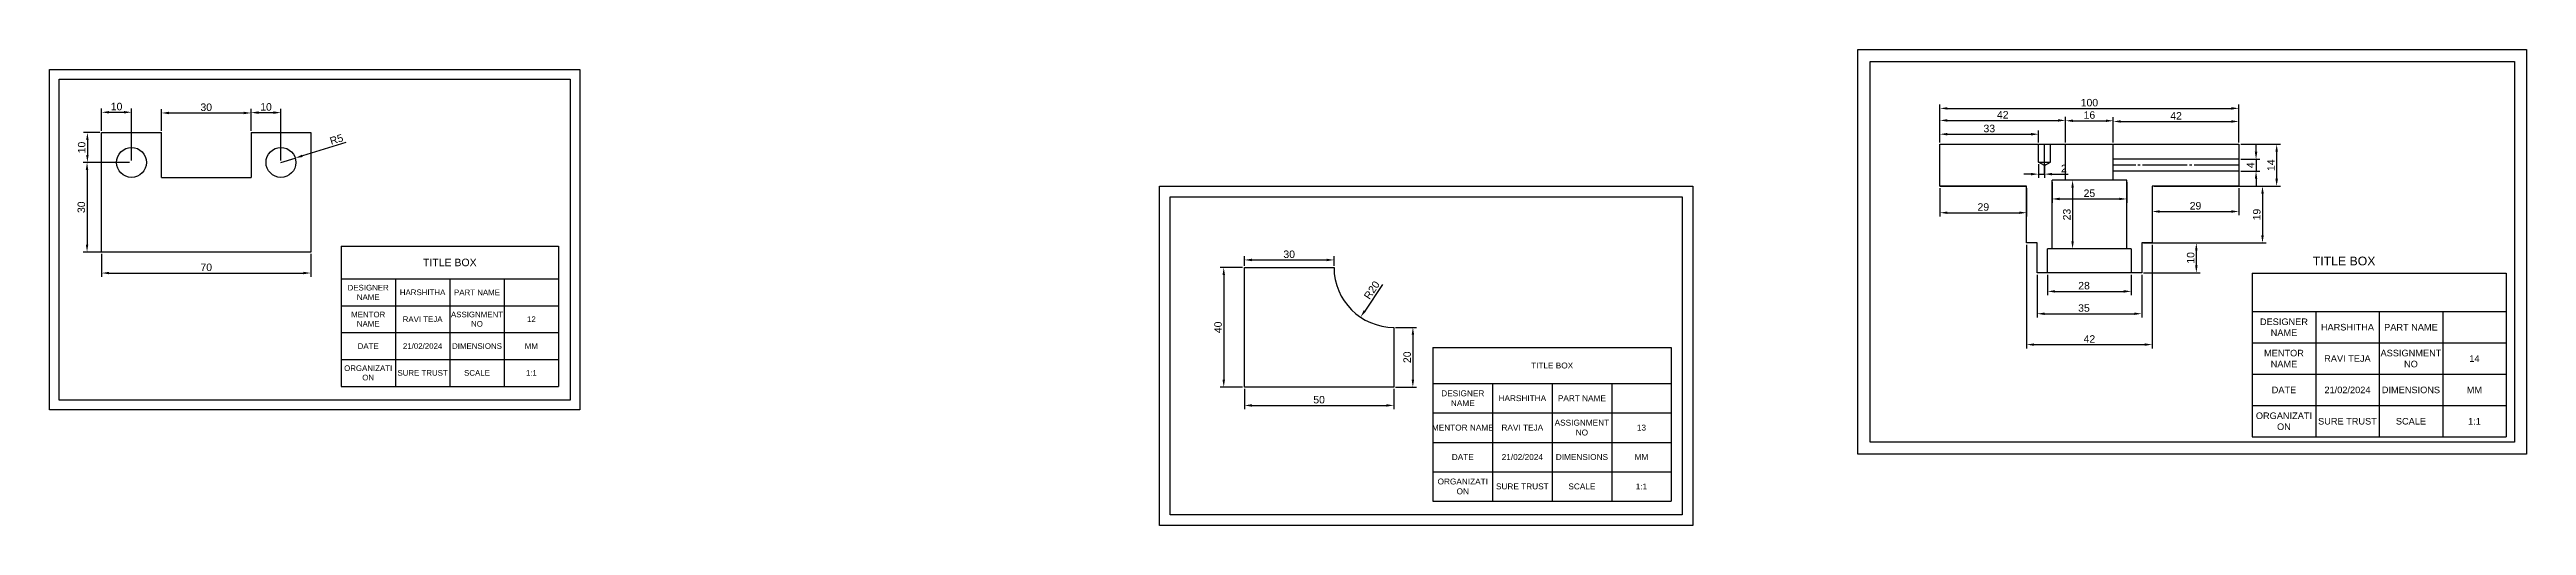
# Model space of a CAD drawing. Header units: millimetres. Extents: x 1587 to 3258, y 2334 to 2502.
# Drawn here: x 2429 to 3258, y 2337 to 2496 of the extents above; entities that cross this region are included whole.
import ezdxf

# ---------------------------------------------------------------- set-up
doc = ezdxf.new("R2010")
doc.units = ezdxf.units.MM
doc.linetypes.add('JIS_08_15', pattern=[17.25, 15, -0.75, 0.75, -0.75])
doc.styles.get("Standard").update_dxf_attribs({"font": 'arial.ttf'})
doc.dimstyles.new('ISO-25', dxfattribs={"dimtxt": 2.5, "dimasz": 2.5, "dimexe": 1.25, "dimexo": 0.625, "dimtad": 1, "dimtxsty": 'Standard', "dimcen": 2.5, "dimclrd": 6, "dimclrt": 6, "dimadec": 0, "dimazin": 0, "dimtfac": 1, "dimtmove": 0, "dimatfit": 3, "dimfxl": 1, "dimarcsym": 0})

# ---------------------------------------------------------------- blocks, each defined once
blk = doc.blocks.new('*D4')
at = {"color": 0, "lineweight": -2, "transparency": 16777216}
for p, q in [((2828.51, 2422.81), (2820.99, 2422.81)), ((2828.51, 2382.81), (2820.99, 2382.81))]:
    blk.add_line(p, q, dxfattribs=at)
at = {"color": 6, "linetype": 'Continuous', "lineweight": -2, "transparency": 16777216}
blk.add_line((2822.24, 2420.31), (2822.24, 2385.31), dxfattribs=at)
at = {"color": 6, "transparency": 16777216}
for points in [[(2821.82, 2420.31), (2822.66, 2420.31), (2822.24, 2422.81)], [(2821.82, 2385.31), (2822.66, 2385.31), (2822.24, 2382.81)]]:
    blk.add_solid(points, dxfattribs=at)
at = {"layer": 'Defpoints', "color": 0, "transparency": 16777216}
for p in [(2829.14, 2422.81), (2822.24, 2382.81), (2829.14, 2382.81)]:
    blk.add_point(p, dxfattribs=at)
at = {"color": 6, "transparency": 16777216, "insert": (2820.34, 2402.81), "char_height": 2.5, "attachment_point": 5, "rotation": 90}
blk.add_mtext('40', dxfattribs=at)
blk = doc.blocks.new('*D5')
at = {"color": 0, "lineweight": -2, "transparency": 16777216}
for p, q in [((2829.14, 2382.19), (2829.14, 2375.44)), ((2879.14, 2382.19), (2879.14, 2375.44))]:
    blk.add_line(p, q, dxfattribs=at)
at = {"color": 6, "linetype": 'Continuous', "lineweight": -2, "transparency": 16777216}
blk.add_line((2831.64, 2376.69), (2876.64, 2376.69), dxfattribs=at)
at = {"color": 6, "transparency": 16777216}
for points in [[(2831.64, 2377.1), (2831.64, 2376.27), (2829.14, 2376.69)], [(2876.64, 2377.1), (2876.64, 2376.27), (2879.14, 2376.69)]]:
    blk.add_solid(points, dxfattribs=at)
at = {"layer": 'Defpoints', "color": 0, "transparency": 16777216}
for p in [(2829.14, 2382.81), (2879.14, 2382.81), (2879.14, 2376.69)]:
    blk.add_point(p, dxfattribs=at)
at = {"color": 6, "transparency": 16777216, "insert": (2854.14, 2378.59), "char_height": 2.5, "attachment_point": 5}
blk.add_mtext('50', dxfattribs=at)
blk = doc.blocks.new('*D6')
at = {"color": 0, "lineweight": -2, "transparency": 16777216}
for p, q in [((2879.76, 2402.81), (2886.77, 2402.81)), ((2879.76, 2382.81), (2886.77, 2382.81))]:
    blk.add_line(p, q, dxfattribs=at)
at = {"color": 6, "linetype": 'Continuous', "lineweight": -2, "transparency": 16777216}
blk.add_line((2885.52, 2400.31), (2885.52, 2385.31), dxfattribs=at)
at = {"color": 6, "transparency": 16777216}
for points in [[(2885.11, 2400.31), (2885.94, 2400.31), (2885.52, 2402.81)], [(2885.11, 2385.31), (2885.94, 2385.31), (2885.52, 2382.81)]]:
    blk.add_solid(points, dxfattribs=at)
at = {"layer": 'Defpoints', "color": 0, "transparency": 16777216}
for p in [(2879.14, 2402.81), (2879.14, 2382.81), (2885.52, 2382.81)]:
    blk.add_point(p, dxfattribs=at)
at = {"color": 6, "transparency": 16777216, "insert": (2883.62, 2392.81), "char_height": 2.5, "attachment_point": 5, "rotation": 90}
blk.add_mtext('20', dxfattribs=at)
blk = doc.blocks.new('*D7')
at = {"color": 0, "lineweight": -2, "transparency": 16777216}
for p, q in [((2829.14, 2423.44), (2829.14, 2426.61)), ((2859.14, 2423.44), (2859.14, 2426.61))]:
    blk.add_line(p, q, dxfattribs=at)
at = {"color": 6, "linetype": 'Continuous', "lineweight": -2, "transparency": 16777216}
blk.add_line((2831.64, 2425.36), (2856.64, 2425.36), dxfattribs=at)
at = {"color": 6, "transparency": 16777216}
for points in [[(2831.64, 2425.78), (2831.64, 2424.94), (2829.14, 2425.36)], [(2856.64, 2425.78), (2856.64, 2424.94), (2859.14, 2425.36)]]:
    blk.add_solid(points, dxfattribs=at)
at = {"layer": 'Defpoints', "color": 0, "transparency": 16777216}
for p in [(2829.14, 2422.81), (2859.14, 2425.36), (2859.14, 2422.81)]:
    blk.add_point(p, dxfattribs=at)
at = {"color": 6, "transparency": 16777216, "insert": (2844.14, 2427.26), "char_height": 2.5, "attachment_point": 5}
blk.add_mtext('30', dxfattribs=at)
blk = doc.blocks.new('*D8')
at = {"color": 6, "linetype": 'Continuous', "lineweight": -2, "transparency": 16777216}
blk.add_line((2875.38, 2417.2), (2869.4, 2408.27), dxfattribs=at)
at = {"color": 6, "transparency": 16777216}
blk.add_solid([(2869.05, 2408.5), (2869.74, 2408.04), (2868, 2406.2)], dxfattribs=at)
at = {"layer": 'Defpoints', "color": 0, "transparency": 16777216}
for p in [(2879.14, 2422.81), (2868, 2406.2)]:
    blk.add_point(p, dxfattribs=at)
at = {"color": 6, "transparency": 16777216, "insert": (2871.79, 2415.26), "char_height": 2.5, "attachment_point": 5, "rotation": 56.1761}
blk.add_mtext('R20', dxfattribs=at)
blk = doc.blocks.new('*D17')
at = {"color": 0, "lineweight": -2, "transparency": 16777216}
for p, q in [((2466.79, 2468.62), (2466.79, 2475.79)), ((2496.79, 2468.62), (2496.79, 2475.79))]:
    blk.add_line(p, q, dxfattribs=at)
at = {"color": 6, "linetype": 'Continuous', "lineweight": -2, "transparency": 16777216}
blk.add_line((2469.29, 2474.54), (2494.29, 2474.54), dxfattribs=at)
at = {"color": 6, "transparency": 16777216}
for points in [[(2469.29, 2474.96), (2469.29, 2474.13), (2466.79, 2474.54)], [(2494.29, 2474.96), (2494.29, 2474.13), (2496.79, 2474.54)]]:
    blk.add_solid(points, dxfattribs=at)
at = {"layer": 'Defpoints', "color": 0, "transparency": 16777216}
for p in [(2496.79, 2474.54), (2466.79, 2467.99), (2496.79, 2467.99)]:
    blk.add_point(p, dxfattribs=at)
at = {"color": 6, "transparency": 16777216, "insert": (2481.79, 2476.45), "char_height": 2.5, "attachment_point": 5}
blk.add_mtext('30', dxfattribs=at)
blk = doc.blocks.new('*D18')
at = {"color": 0, "lineweight": -2, "transparency": 16777216}
for p, q in [((2496.79, 2468.62), (2496.79, 2475.91)), ((2506.79, 2458.62), (2506.79, 2475.91))]:
    blk.add_line(p, q, dxfattribs=at)
at = {"color": 6, "linetype": 'Continuous', "lineweight": -2, "transparency": 16777216}
blk.add_line((2499.29, 2474.66), (2504.29, 2474.66), dxfattribs=at)
at = {"color": 6, "transparency": 16777216}
for points in [[(2499.29, 2475.08), (2499.29, 2474.24), (2496.79, 2474.66)], [(2504.29, 2475.08), (2504.29, 2474.24), (2506.79, 2474.66)]]:
    blk.add_solid(points, dxfattribs=at)
at = {"layer": 'Defpoints', "color": 0, "transparency": 16777216}
for p in [(2506.79, 2474.66), (2496.79, 2467.99), (2506.79, 2457.99)]:
    blk.add_point(p, dxfattribs=at)
at = {"color": 6, "transparency": 16777216, "insert": (2501.79, 2476.56), "char_height": 2.5, "attachment_point": 5}
blk.add_mtext('10', dxfattribs=at)
blk = doc.blocks.new('*D19')
at = {"color": 0, "lineweight": -2, "transparency": 16777216}
for p, q in [((2446.79, 2468.62), (2446.79, 2476.03)), ((2456.79, 2458.62), (2456.79, 2476.03))]:
    blk.add_line(p, q, dxfattribs=at)
at = {"color": 6, "linetype": 'Continuous', "lineweight": -2, "transparency": 16777216}
blk.add_line((2449.29, 2474.78), (2454.29, 2474.78), dxfattribs=at)
at = {"color": 6, "transparency": 16777216}
for points in [[(2449.29, 2475.19), (2449.29, 2474.36), (2446.79, 2474.78)], [(2454.29, 2475.19), (2454.29, 2474.36), (2456.79, 2474.78)]]:
    blk.add_solid(points, dxfattribs=at)
at = {"layer": 'Defpoints', "color": 0, "transparency": 16777216}
for p in [(2456.79, 2474.78), (2446.79, 2467.99), (2456.79, 2457.99)]:
    blk.add_point(p, dxfattribs=at)
at = {"color": 6, "transparency": 16777216, "insert": (2451.79, 2476.68), "char_height": 2.5, "attachment_point": 5}
blk.add_mtext('10', dxfattribs=at)
blk = doc.blocks.new('*D20')
at = {"color": 0, "lineweight": -2, "transparency": 16777216}
for p, q in [((2446.16, 2467.99), (2440.77, 2467.99)), ((2456.16, 2457.99), (2440.77, 2457.99))]:
    blk.add_line(p, q, dxfattribs=at)
at = {"color": 6, "linetype": 'Continuous', "lineweight": -2, "transparency": 16777216}
blk.add_line((2442.02, 2465.49), (2442.02, 2460.49), dxfattribs=at)
at = {"color": 6, "transparency": 16777216}
for points in [[(2441.61, 2465.49), (2442.44, 2465.49), (2442.02, 2467.99)], [(2441.61, 2460.49), (2442.44, 2460.49), (2442.02, 2457.99)]]:
    blk.add_solid(points, dxfattribs=at)
at = {"layer": 'Defpoints', "color": 0, "transparency": 16777216}
for p in [(2446.79, 2467.99), (2442.02, 2457.99), (2456.79, 2457.99)]:
    blk.add_point(p, dxfattribs=at)
at = {"color": 6, "transparency": 16777216, "insert": (2440.12, 2462.99), "char_height": 2.5, "attachment_point": 5, "rotation": 90}
blk.add_mtext('10', dxfattribs=at)
blk = doc.blocks.new('*D21')
at = {"color": 0, "lineweight": -2, "transparency": 16777216}
for p, q in [((2456.16, 2457.99), (2440.66, 2457.99)), ((2456.16, 2427.99), (2440.66, 2427.99))]:
    blk.add_line(p, q, dxfattribs=at)
at = {"color": 6, "linetype": 'Continuous', "lineweight": -2, "transparency": 16777216}
blk.add_line((2441.91, 2455.49), (2441.91, 2430.49), dxfattribs=at)
at = {"color": 6, "transparency": 16777216}
for points in [[(2441.49, 2455.49), (2442.32, 2455.49), (2441.91, 2457.99)], [(2441.49, 2430.49), (2442.32, 2430.49), (2441.91, 2427.99)]]:
    blk.add_solid(points, dxfattribs=at)
at = {"layer": 'Defpoints', "color": 0, "transparency": 16777216}
for p in [(2456.79, 2457.99), (2441.91, 2427.99), (2456.79, 2427.99)]:
    blk.add_point(p, dxfattribs=at)
at = {"color": 6, "transparency": 16777216, "insert": (2440, 2442.99), "char_height": 2.5, "attachment_point": 5, "rotation": 90}
blk.add_mtext('30', dxfattribs=at)
blk = doc.blocks.new('*D22')
at = {"color": 0, "lineweight": -2, "transparency": 16777216}
for p, q in [((2446.79, 2427.37), (2446.79, 2419.73)), ((2516.79, 2427.37), (2516.79, 2419.73))]:
    blk.add_line(p, q, dxfattribs=at)
at = {"color": 6, "linetype": 'Continuous', "lineweight": -2, "transparency": 16777216}
blk.add_line((2449.29, 2420.98), (2514.29, 2420.98), dxfattribs=at)
at = {"color": 6, "transparency": 16777216}
for points in [[(2449.29, 2421.4), (2449.29, 2420.57), (2446.79, 2420.98)], [(2514.29, 2421.4), (2514.29, 2420.57), (2516.79, 2420.98)]]:
    blk.add_solid(points, dxfattribs=at)
at = {"layer": 'Defpoints', "color": 0, "transparency": 16777216}
for p in [(2446.79, 2427.99), (2516.79, 2427.99), (2516.79, 2420.98)]:
    blk.add_point(p, dxfattribs=at)
at = {"color": 6, "transparency": 16777216, "insert": (2481.79, 2422.89), "char_height": 2.5, "attachment_point": 5}
blk.add_mtext('70', dxfattribs=at)
blk = doc.blocks.new('*D23')
at = {"color": 6, "linetype": 'Continuous', "lineweight": -2, "transparency": 16777216}
for p, q in [((2528.46, 2464.67), (2513.96, 2460.2)), ((2506.79, 2457.99), (2511.57, 2459.47))]:
    blk.add_line(p, q, dxfattribs=at)
at = {"color": 6, "transparency": 16777216}
blk.add_solid([(2513.83, 2460.6), (2514.08, 2459.8), (2511.57, 2459.47)], dxfattribs=at)
at = {"layer": 'Defpoints', "color": 0, "transparency": 16777216}
for p in [(2506.79, 2457.99), (2511.57, 2459.47)]:
    blk.add_point(p, dxfattribs=at)
at = {"color": 6, "transparency": 16777216, "insert": (2525.37, 2465.7), "char_height": 2.5, "attachment_point": 5, "rotation": 17.12184}
blk.add_mtext('R5', dxfattribs=at)
blk = doc.blocks.new('*D30')
at = {"color": 0, "lineweight": -2, "transparency": 16777216}
for p, q in [((3061.89, 2449.43), (3061.89, 2439.92)), ((3090.89, 2449.43), (3090.89, 2439.92))]:
    blk.add_line(p, q, dxfattribs=at)
at = {"color": 6, "linetype": 'Continuous', "lineweight": -2, "transparency": 16777216}
blk.add_line((3064.39, 2441.17), (3088.39, 2441.17), dxfattribs=at)
at = {"color": 6, "transparency": 16777216}
for points in [[(3064.39, 2441.59), (3064.39, 2440.75), (3061.89, 2441.17)], [(3088.39, 2441.59), (3088.39, 2440.75), (3090.89, 2441.17)]]:
    blk.add_solid(points, dxfattribs=at)
at = {"layer": 'Defpoints', "color": 0, "transparency": 16777216}
for p in [(3061.89, 2450.05), (3090.89, 2450.05), (3090.89, 2441.17)]:
    blk.add_point(p, dxfattribs=at)
at = {"color": 6, "transparency": 16777216, "insert": (3076.39, 2443.07), "char_height": 2.5, "attachment_point": 5}
blk.add_mtext('29', dxfattribs=at)
blk = doc.blocks.new('*D31')
at = {"color": 0, "lineweight": -2, "transparency": 16777216}
for p, q in [((3132.89, 2449.43), (3132.89, 2440.32)), ((3161.89, 2449.43), (3161.89, 2440.32))]:
    blk.add_line(p, q, dxfattribs=at)
at = {"color": 6, "linetype": 'Continuous', "lineweight": -2, "transparency": 16777216}
blk.add_line((3135.39, 2441.57), (3159.39, 2441.57), dxfattribs=at)
at = {"color": 6, "transparency": 16777216}
for points in [[(3135.39, 2441.99), (3135.39, 2441.15), (3132.89, 2441.57)], [(3159.39, 2441.99), (3159.39, 2441.15), (3161.89, 2441.57)]]:
    blk.add_solid(points, dxfattribs=at)
at = {"layer": 'Defpoints', "color": 0, "transparency": 16777216}
for p in [(3132.89, 2450.05), (3161.89, 2450.05), (3161.89, 2441.57)]:
    blk.add_point(p, dxfattribs=at)
at = {"color": 6, "transparency": 16777216, "insert": (3147.39, 2443.47), "char_height": 2.5, "attachment_point": 5}
blk.add_mtext('29', dxfattribs=at)
blk = doc.blocks.new('*D32')
at = {"color": 0, "lineweight": -2, "transparency": 16777216}
for p, q in [((3090.89, 2430.43), (3090.89, 2395.79)), ((3132.89, 2430.43), (3132.89, 2395.79))]:
    blk.add_line(p, q, dxfattribs=at)
at = {"color": 6, "linetype": 'Continuous', "lineweight": -2, "transparency": 16777216}
blk.add_line((3093.39, 2397.04), (3130.39, 2397.04), dxfattribs=at)
at = {"color": 6, "transparency": 16777216}
for points in [[(3093.39, 2397.46), (3093.39, 2396.63), (3090.89, 2397.04)], [(3130.39, 2397.46), (3130.39, 2396.63), (3132.89, 2397.04)]]:
    blk.add_solid(points, dxfattribs=at)
at = {"layer": 'Defpoints', "color": 0, "transparency": 16777216}
for p in [(3090.89, 2431.05), (3132.89, 2431.05), (3132.89, 2397.04)]:
    blk.add_point(p, dxfattribs=at)
at = {"color": 6, "transparency": 16777216, "insert": (3111.89, 2398.92), "char_height": 2.5, "attachment_point": 5}
blk.add_mtext('42', dxfattribs=at)
blk = doc.blocks.new('*D33')
at = {"color": 0, "lineweight": -2, "transparency": 16777216}
for p, q in [((3061.89, 2464.68), (3061.89, 2477.33)), ((3161.89, 2464.68), (3161.89, 2477.33))]:
    blk.add_line(p, q, dxfattribs=at)
at = {"color": 6, "linetype": 'Continuous', "lineweight": -2, "transparency": 16777216}
blk.add_line((3064.39, 2476.08), (3159.39, 2476.08), dxfattribs=at)
at = {"color": 6, "transparency": 16777216}
for points in [[(3064.39, 2476.5), (3064.39, 2475.66), (3061.89, 2476.08)], [(3159.39, 2476.5), (3159.39, 2475.66), (3161.89, 2476.08)]]:
    blk.add_solid(points, dxfattribs=at)
at = {"layer": 'Defpoints', "color": 0, "transparency": 16777216}
for p in [(3161.89, 2476.08), (3061.89, 2464.05), (3161.89, 2464.05)]:
    blk.add_point(p, dxfattribs=at)
at = {"color": 6, "transparency": 16777216, "insert": (3111.89, 2477.98), "char_height": 2.5, "attachment_point": 5}
blk.add_mtext('100', dxfattribs=at)
blk = doc.blocks.new('*D34')
at = {"color": 0, "lineweight": -2, "transparency": 16777216}
for p, q in [((3061.89, 2464.68), (3061.89, 2473.3)), ((3103.89, 2464.68), (3103.89, 2473.3))]:
    blk.add_line(p, q, dxfattribs=at)
at = {"color": 6, "linetype": 'Continuous', "lineweight": -2, "transparency": 16777216}
blk.add_line((3064.39, 2472.05), (3101.39, 2472.05), dxfattribs=at)
at = {"color": 6, "transparency": 16777216}
for points in [[(3064.39, 2472.47), (3064.39, 2471.63), (3061.89, 2472.05)], [(3101.39, 2472.47), (3101.39, 2471.63), (3103.89, 2472.05)]]:
    blk.add_solid(points, dxfattribs=at)
at = {"layer": 'Defpoints', "color": 0, "transparency": 16777216}
for p in [(3103.89, 2472.05), (3061.89, 2464.05), (3103.89, 2464.05)]:
    blk.add_point(p, dxfattribs=at)
at = {"color": 6, "transparency": 16777216, "insert": (3082.89, 2473.93), "char_height": 2.5, "attachment_point": 5}
blk.add_mtext('42', dxfattribs=at)
blk = doc.blocks.new('*D35')
at = {"color": 0, "lineweight": -2, "transparency": 16777216}
for p, q in [((3103.89, 2464.68), (3103.89, 2473.18)), ((3119.89, 2464.68), (3119.89, 2473.18))]:
    blk.add_line(p, q, dxfattribs=at)
at = {"color": 6, "linetype": 'Continuous', "lineweight": -2, "transparency": 16777216}
blk.add_line((3106.39, 2471.93), (3117.39, 2471.93), dxfattribs=at)
at = {"color": 6, "transparency": 16777216}
for points in [[(3106.39, 2472.35), (3106.39, 2471.52), (3103.89, 2471.93)], [(3117.39, 2472.35), (3117.39, 2471.52), (3119.89, 2471.93)]]:
    blk.add_solid(points, dxfattribs=at)
at = {"layer": 'Defpoints', "color": 0, "transparency": 16777216}
for p in [(3119.89, 2471.93), (3103.89, 2464.05), (3119.89, 2464.05)]:
    blk.add_point(p, dxfattribs=at)
at = {"color": 6, "transparency": 16777216, "insert": (3111.89, 2473.84), "char_height": 2.5, "attachment_point": 5}
blk.add_mtext('16', dxfattribs=at)
blk = doc.blocks.new('*D36')
at = {"color": 0, "lineweight": -2, "transparency": 16777216}
for p, q in [((3119.89, 2464.68), (3119.89, 2472.95)), ((3161.89, 2464.68), (3161.89, 2472.95))]:
    blk.add_line(p, q, dxfattribs=at)
at = {"color": 6, "linetype": 'Continuous', "lineweight": -2, "transparency": 16777216}
blk.add_line((3122.39, 2471.7), (3159.39, 2471.7), dxfattribs=at)
at = {"color": 6, "transparency": 16777216}
for points in [[(3122.39, 2472.12), (3122.39, 2471.29), (3119.89, 2471.7)], [(3159.39, 2472.12), (3159.39, 2471.29), (3161.89, 2471.7)]]:
    blk.add_solid(points, dxfattribs=at)
at = {"layer": 'Defpoints', "color": 0, "transparency": 16777216}
for p in [(3161.89, 2471.7), (3119.89, 2464.05), (3161.89, 2464.05)]:
    blk.add_point(p, dxfattribs=at)
at = {"color": 6, "transparency": 16777216, "insert": (3140.89, 2473.58), "char_height": 2.5, "attachment_point": 5}
blk.add_mtext('42', dxfattribs=at)
blk = doc.blocks.new('*D37')
at = {"color": 0, "lineweight": -2, "transparency": 16777216}
for p, q in [((3061.89, 2464.68), (3061.89, 2468.69)), ((3094.89, 2464.68), (3094.89, 2468.69))]:
    blk.add_line(p, q, dxfattribs=at)
at = {"color": 6, "linetype": 'Continuous', "lineweight": -2, "transparency": 16777216}
blk.add_line((3064.39, 2467.44), (3092.39, 2467.44), dxfattribs=at)
at = {"color": 6, "transparency": 16777216}
for points in [[(3064.39, 2467.86), (3064.39, 2467.02), (3061.89, 2467.44)], [(3092.39, 2467.86), (3092.39, 2467.02), (3094.89, 2467.44)]]:
    blk.add_solid(points, dxfattribs=at)
at = {"layer": 'Defpoints', "color": 0, "transparency": 16777216}
for p in [(3061.89, 2464.05), (3094.89, 2467.44), (3094.89, 2464.05)]:
    blk.add_point(p, dxfattribs=at)
at = {"color": 6, "transparency": 16777216, "insert": (3078.39, 2469.34), "char_height": 2.5, "attachment_point": 5}
blk.add_mtext('33', dxfattribs=at)
blk = doc.blocks.new('*D38')
at = {"color": 6, "linetype": 'Continuous', "lineweight": -2, "transparency": 16777216}
for p, q in [((3092.39, 2454.08), (3089.89, 2454.08)), ((3094.89, 2454.08), (3096.89, 2454.08)), ((3099.39, 2454.08), (3104.79, 2454.08))]:
    blk.add_line(p, q, dxfattribs=at)
at = {"color": 0, "lineweight": -2, "transparency": 16777216}
for p, q in [((3094.89, 2457.43), (3094.89, 2452.83)), ((3096.89, 2457.43), (3096.89, 2452.83))]:
    blk.add_line(p, q, dxfattribs=at)
at = {"color": 6, "transparency": 16777216}
for points in [[(3092.39, 2454.49), (3092.39, 2453.66), (3094.89, 2454.08)], [(3099.39, 2454.49), (3099.39, 2453.66), (3096.89, 2454.08)]]:
    blk.add_solid(points, dxfattribs=at)
at = {"layer": 'Defpoints', "color": 0, "transparency": 16777216}
for p in [(3094.89, 2458.05), (3096.89, 2458.05), (3096.89, 2454.08)]:
    blk.add_point(p, dxfattribs=at)
at = {"color": 6, "transparency": 16777216, "insert": (3103.34, 2455.96), "char_height": 2.5, "attachment_point": 5}
blk.add_mtext('2', dxfattribs=at)
blk = doc.blocks.new('*D39')
at = {"color": 0, "lineweight": -2, "transparency": 16777216}
for p, q in [((3111.26, 2452.05), (3105.01, 2452.05)), ((3111.26, 2429.05), (3105.01, 2429.05))]:
    blk.add_line(p, q, dxfattribs=at)
at = {"color": 6, "linetype": 'Continuous', "lineweight": -2, "transparency": 16777216}
blk.add_line((3106.26, 2449.55), (3106.26, 2431.55), dxfattribs=at)
at = {"color": 6, "transparency": 16777216}
for points in [[(3105.84, 2449.55), (3106.67, 2449.55), (3106.26, 2452.05)], [(3105.84, 2431.55), (3106.67, 2431.55), (3106.26, 2429.05)]]:
    blk.add_solid(points, dxfattribs=at)
at = {"layer": 'Defpoints', "color": 0, "transparency": 16777216}
for p in [(3111.89, 2452.05), (3106.26, 2429.05), (3111.89, 2429.05)]:
    blk.add_point(p, dxfattribs=at)
at = {"color": 6, "transparency": 16777216, "insert": (3104.35, 2440.55), "char_height": 2.5, "attachment_point": 5, "rotation": 90}
blk.add_mtext('23', dxfattribs=at)
blk = doc.blocks.new('*D40')
at = {"color": 0, "lineweight": -2, "transparency": 16777216}
for p, q in [((3099.39, 2451.43), (3099.39, 2444.52)), ((3124.39, 2451.43), (3124.39, 2444.52))]:
    blk.add_line(p, q, dxfattribs=at)
at = {"color": 6, "linetype": 'Continuous', "lineweight": -2, "transparency": 16777216}
blk.add_line((3101.89, 2445.77), (3121.89, 2445.77), dxfattribs=at)
at = {"color": 6, "transparency": 16777216}
for points in [[(3101.89, 2446.19), (3101.89, 2445.36), (3099.39, 2445.77)], [(3121.89, 2446.19), (3121.89, 2445.36), (3124.39, 2445.77)]]:
    blk.add_solid(points, dxfattribs=at)
at = {"layer": 'Defpoints', "color": 0, "transparency": 16777216}
for p in [(3099.39, 2452.05), (3124.39, 2452.05), (3124.39, 2445.77)]:
    blk.add_point(p, dxfattribs=at)
at = {"color": 6, "transparency": 16777216, "insert": (3111.89, 2447.67), "char_height": 2.5, "attachment_point": 5}
blk.add_mtext('25', dxfattribs=at)
blk = doc.blocks.new('*D41')
at = {"color": 0, "lineweight": -2, "transparency": 16777216}
for p, q in [((3097.89, 2420.43), (3097.89, 2413.59)), ((3125.89, 2420.43), (3125.89, 2413.59))]:
    blk.add_line(p, q, dxfattribs=at)
at = {"color": 6, "linetype": 'Continuous', "lineweight": -2, "transparency": 16777216}
blk.add_line((3100.39, 2414.84), (3123.39, 2414.84), dxfattribs=at)
at = {"color": 6, "transparency": 16777216}
for points in [[(3100.39, 2415.26), (3100.39, 2414.43), (3097.89, 2414.84)], [(3123.39, 2415.26), (3123.39, 2414.43), (3125.89, 2414.84)]]:
    blk.add_solid(points, dxfattribs=at)
at = {"layer": 'Defpoints', "color": 0, "transparency": 16777216}
for p in [(3097.89, 2421.05), (3125.89, 2421.05), (3125.89, 2414.84)]:
    blk.add_point(p, dxfattribs=at)
at = {"color": 6, "transparency": 16777216, "insert": (3110.09, 2416.75), "char_height": 2.5, "attachment_point": 5}
blk.add_mtext('28', dxfattribs=at)
blk = doc.blocks.new('*D42')
at = {"color": 0, "lineweight": -2, "transparency": 16777216}
for p, q in [((3094.39, 2420.43), (3094.39, 2406.12)), ((3129.39, 2420.43), (3129.39, 2406.12))]:
    blk.add_line(p, q, dxfattribs=at)
at = {"color": 6, "linetype": 'Continuous', "lineweight": -2, "transparency": 16777216}
blk.add_line((3096.89, 2407.37), (3126.89, 2407.37), dxfattribs=at)
at = {"color": 6, "transparency": 16777216}
for points in [[(3096.89, 2407.78), (3096.89, 2406.95), (3094.39, 2407.37)], [(3126.89, 2407.78), (3126.89, 2406.95), (3129.39, 2407.37)]]:
    blk.add_solid(points, dxfattribs=at)
at = {"layer": 'Defpoints', "color": 0, "transparency": 16777216}
for p in [(3094.39, 2421.05), (3129.39, 2421.05), (3129.39, 2407.37)]:
    blk.add_point(p, dxfattribs=at)
at = {"color": 6, "transparency": 16777216, "insert": (3110.06, 2409.27), "char_height": 2.5, "attachment_point": 5}
blk.add_mtext('35', dxfattribs=at)
blk = doc.blocks.new('*D43')
at = {"color": 0, "lineweight": -2, "transparency": 16777216}
for p, q in [((3130.01, 2431.05), (3148.92, 2431.05)), ((3130.01, 2421.05), (3148.92, 2421.05))]:
    blk.add_line(p, q, dxfattribs=at)
at = {"color": 6, "linetype": 'Continuous', "lineweight": -2, "transparency": 16777216}
blk.add_line((3147.67, 2423.55), (3147.67, 2428.55), dxfattribs=at)
at = {"color": 6, "transparency": 16777216}
for points in [[(3147.25, 2428.55), (3148.08, 2428.55), (3147.67, 2431.05)], [(3147.25, 2423.55), (3148.08, 2423.55), (3147.67, 2421.05)]]:
    blk.add_solid(points, dxfattribs=at)
at = {"layer": 'Defpoints', "color": 0, "transparency": 16777216}
for p in [(3129.39, 2431.05), (3147.67, 2431.05), (3129.39, 2421.05)]:
    blk.add_point(p, dxfattribs=at)
at = {"color": 6, "transparency": 16777216, "insert": (3145.77, 2426.05), "char_height": 2.5, "attachment_point": 5, "rotation": 90}
blk.add_mtext('10', dxfattribs=at)
blk = doc.blocks.new('*D44')
at = {"color": 0, "lineweight": -2, "transparency": 16777216}
for p, q in [((3133.51, 2450.05), (3171.05, 2450.05)), ((3133.51, 2431.05), (3171.05, 2431.05))]:
    blk.add_line(p, q, dxfattribs=at)
at = {"color": 6, "linetype": 'Continuous', "lineweight": -2, "transparency": 16777216}
blk.add_line((3169.8, 2447.55), (3169.8, 2433.55), dxfattribs=at)
at = {"color": 6, "transparency": 16777216}
for points in [[(3169.39, 2447.55), (3170.22, 2447.55), (3169.8, 2450.05)], [(3169.39, 2433.55), (3170.22, 2433.55), (3169.8, 2431.05)]]:
    blk.add_solid(points, dxfattribs=at)
at = {"layer": 'Defpoints', "color": 0, "transparency": 16777216}
for p in [(3132.89, 2450.05), (3132.89, 2431.05), (3169.8, 2431.05)]:
    blk.add_point(p, dxfattribs=at)
at = {"color": 6, "transparency": 16777216, "insert": (3167.9, 2440.55), "char_height": 2.5, "attachment_point": 5, "rotation": 90}
blk.add_mtext('19', dxfattribs=at)
blk = doc.blocks.new('*D45')
at = {"color": 0, "lineweight": -2, "transparency": 16777216}
for p, q in [((3162.51, 2464.05), (3175.79, 2464.05)), ((3162.51, 2450.05), (3175.79, 2450.05))]:
    blk.add_line(p, q, dxfattribs=at)
at = {"color": 6, "linetype": 'Continuous', "lineweight": -2, "transparency": 16777216}
blk.add_line((3174.54, 2461.55), (3174.54, 2452.55), dxfattribs=at)
at = {"color": 6, "transparency": 16777216}
for points in [[(3174.12, 2461.55), (3174.96, 2461.55), (3174.54, 2464.05)], [(3174.12, 2452.55), (3174.96, 2452.55), (3174.54, 2450.05)]]:
    blk.add_solid(points, dxfattribs=at)
at = {"layer": 'Defpoints', "color": 0, "transparency": 16777216}
for p in [(3161.89, 2464.05), (3161.89, 2450.05), (3174.54, 2450.05)]:
    blk.add_point(p, dxfattribs=at)
at = {"color": 6, "transparency": 16777216, "insert": (3172.66, 2457.05), "char_height": 2.5, "attachment_point": 5, "rotation": 90}
blk.add_mtext('14', dxfattribs=at)
blk = doc.blocks.new('*D46')
at = {"color": 6, "linetype": 'Continuous', "lineweight": -2, "transparency": 16777216}
for p, q in [((3167.64, 2461.55), (3167.64, 2464.05)), ((3167.64, 2459.05), (3167.64, 2455.05)), ((3167.64, 2452.55), (3167.64, 2450.05))]:
    blk.add_line(p, q, dxfattribs=at)
at = {"color": 0, "lineweight": -2, "transparency": 16777216}
for p, q in [((3162.51, 2459.05), (3168.89, 2459.05)), ((3162.51, 2455.05), (3168.89, 2455.05))]:
    blk.add_line(p, q, dxfattribs=at)
at = {"color": 6, "transparency": 16777216}
for points in [[(3167.23, 2461.55), (3168.06, 2461.55), (3167.64, 2459.05)], [(3167.23, 2452.55), (3168.06, 2452.55), (3167.64, 2455.05)]]:
    blk.add_solid(points, dxfattribs=at)
at = {"layer": 'Defpoints', "color": 0, "transparency": 16777216}
for p in [(3161.89, 2459.05), (3161.89, 2455.05), (3167.64, 2455.05)]:
    blk.add_point(p, dxfattribs=at)
at = {"color": 6, "transparency": 16777216, "insert": (3165.77, 2457.05), "char_height": 2.5, "attachment_point": 5, "rotation": 90}
blk.add_mtext('4', dxfattribs=at)
blk = doc.blocks.new('*T47')
at = {"color": 0, "linetype": 'ByBlock', "lineweight": -2, "transparency": 16777216}
for p, q in [((0, 0), (79.72, 0)), ((0, 0), (0, -51.39)), ((79.72, 0), (79.72, -51.39)), ((0, -12.03), (79.72, -12.03)), ((19.93, -12.03), (19.93, -51.39)), ((39.86, -12.03), (39.86, -51.39)), ((59.79, -12.03), (59.79, -51.39)), ((0, -21.87), (79.72, -21.87)), ((0, -31.71), (79.72, -31.71)), ((0, -41.55), (79.72, -41.55)), ((0, -51.39), (79.72, -51.39))]:
    blk.add_line(p, q, dxfattribs=at)
blk = doc.blocks.new('*T48')
at = {"color": 0, "linetype": 'ByBlock', "lineweight": -2, "transparency": 16777216}
for p, q in [((0, 0), (72.8, 0)), ((0, 0), (0, -46.93)), ((72.8, 0), (72.8, -46.93)), ((0, -10.98), (72.8, -10.98)), ((18.2, -10.98), (18.2, -46.93)), ((36.4, -10.98), (36.4, -46.93)), ((54.6, -10.98), (54.6, -46.93)), ((0, -19.97), (72.8, -19.97)), ((0, -28.96), (72.8, -28.96)), ((0, -37.94), (72.8, -37.94)), ((0, -46.93), (72.8, -46.93))]:
    blk.add_line(p, q, dxfattribs=at)
blk = doc.blocks.new('*T52')
at = {"color": 0, "linetype": 'ByBlock', "lineweight": -2, "transparency": 16777216}
for p, q in [((0, 0), (84.98, 0)), ((0, 0), (0, -54.78)), ((84.98, 0), (84.98, -54.78)), ((0, -12.82), (84.98, -12.82)), ((21.24, -12.82), (21.24, -54.78)), ((42.49, -12.82), (42.49, -54.78)), ((63.73, -12.82), (63.73, -54.78)), ((0, -23.31), (84.98, -23.31)), ((0, -33.8), (84.98, -33.8)), ((0, -44.29), (84.98, -44.29)), ((0, -54.78), (84.98, -54.78))]:
    blk.add_line(p, q, dxfattribs=at)

msp = doc.modelspace()

# ---------------------------------------------------------------- linework, layer by layer
for p, q in [((2446.79, 2467.995), (2466.79, 2467.995)), ((2446.79, 2427.995), (2446.79, 2467.995)), ((2466.79, 2452.995), (2466.79, 2467.995)), ((2496.79, 2467.995), (2496.79, 2452.995)), ((2496.79, 2467.995), (2516.79, 2467.995)), ((2516.79, 2467.995), (2516.79, 2427.995)), ((3061.887, 2464.05), (3161.887, 2464.05)), ((3061.887, 2450.05), (3061.887, 2464.05)), ((3094.887, 2458.05), (3094.887, 2464.05)), ((3096.89, 2454.18), (3096.89, 2464.05)), ((3098.887, 2458.05), (3098.887, 2464.05)), ((3103.887, 2452.05), (3103.887, 2464.05)), ((3119.887, 2452.05), (3119.887, 2464.05)), ((3161.887, 2464.05), (3161.887, 2450.05)), ((3094.887, 2458.05), (3098.887, 2458.05)), ((3096.89, 2457.019), (3094.887, 2458.05)), ((3096.89, 2457.019), (3098.887, 2458.05)), ((3161.887, 2459.05), (3119.887, 2459.05)), ((3161.887, 2455.05), (3119.887, 2455.05)), ((2466.79, 2452.995), (2496.79, 2452.995)), ((3090.887, 2450.05), (3061.887, 2450.05)), ((3061.887, 2450.05), (3090.887, 2450.05)), ((3090.887, 2450.05), (3061.887, 2450.05)), ((3090.887, 2431.05), (3090.887, 2450.05)), ((3124.387, 2452.05), (3099.387, 2452.05)), ((3099.387, 2429.05), (3099.387, 2452.05)), ((3124.387, 2429.05), (3124.387, 2452.05)), ((3161.887, 2450.05), (3132.887, 2450.05)), ((3132.887, 2450.05), (3132.887, 2431.05)), ((3094.387, 2431.05), (3090.887, 2431.05)), ((3094.387, 2421.05), (3094.387, 2431.05)), ((3125.887, 2429.05), (3097.887, 2429.05)), ((3097.887, 2421.05), (3097.887, 2429.05)), ((3125.887, 2429.05), (3125.887, 2421.05)), ((3132.887, 2431.05), (3129.387, 2431.05)), ((3129.387, 2431.05), (3129.387, 2421.05)), ((2516.79, 2427.995), (2446.79, 2427.995)), ((3129.387, 2421.05), (3094.387, 2421.05))]:
    msp.add_line(p, q)
at = {"linetype": 'JIS_08_15'}
msp.add_line((3161.887, 2457.05), (3119.887, 2457.05), dxfattribs=at)
for points in [[(3034.455, 2495.768), (3258.123, 2495.768), (3258.123, 2360.362), (3034.455, 2360.362)], [(2429.357, 2489.143), (2606.794, 2489.143), (2606.794, 2375.168), (2429.357, 2375.168)], [(3038.501, 2491.723), (3254.077, 2491.723), (3254.077, 2364.407), (3038.501, 2364.407)], [(2432.604, 2485.895), (2603.547, 2485.895), (2603.547, 2378.415), (2432.604, 2378.415)], [(2800.702, 2449.996), (2979.162, 2449.996), (2979.162, 2336.522), (2800.702, 2336.522)], [(2804.265, 2446.433), (2975.599, 2446.433), (2975.599, 2340.085), (2804.265, 2340.085)]]:
    msp.add_lwpolyline(points, close=True)
for points in [[(2829.137, 2382.811), (2829.137, 2422.811), (2859.137, 2422.811)], [(2879.137, 2402.811), (2879.137, 2382.811), (2829.137, 2382.811)]]:
    msp.add_lwpolyline(points)
for centre in [(2456.79, 2457.995), (2506.79, 2457.995)]:
    msp.add_circle(centre, 5)
msp.add_arc((2879.137, 2422.811), 20, 180, 270)

# ---------------------------------------------------------------- block references
for name, p in [('*T48', (2526.88, 2429.998)), ('*T52', (3166.36, 2420.918)), ('*T47', (2892.254, 2396.045))]:
    msp.add_blockref(name, p)

# ---------------------------------------------------------------- texts
at = {"attachment_point": 5}
for s, width, gutter_width, insert, char_height in [('TITLE BOX', 72.79947, 15.721, (2563.28, 2424.506), 2.5153), ('TITLE BOX', 84.97857, 18.35, (3197.102, 2424.997), 2.9361), ('DESIGNER NAME', 18.19987, 15.721, (2535.98, 2414.521), 1.88646), ('HARSHITHA', 18.19987, 15.721, (2554.18, 2414.521), 1.8865), ('PART NAME', 18.19987, 15.721, (2572.38, 2414.521), 1.8865), ('MENTOR NAME', 18.19987, 15.721, (2535.98, 2405.534), 1.88646), ('RAVI TEJA', 18.19987, 15.721, (2554.18, 2405.534), 1.8865), ('ASSIGNMENT NO', 18.19987, 15.721, (2572.38, 2405.534), 1.88646), ('12', 18.19987, 15.721, (2590.58, 2405.534), 1.8865), ('DESIGNER NAME', 21.24464, 18.35, (3176.982, 2402.852), 2.20206), ('HARSHITHA', 21.24464, 18.35, (3198.227, 2402.852), 2.2021), ('PART NAME', 21.24464, 18.35, (3219.471, 2402.852), 2.2021), ('DATE', 18.19987, 15.721, (2535.98, 2396.547), 1.8865), ('21/02/2024', 18.19987, 15.721, (2554.18, 2396.547), 1.8865), ('DIMENSIONS', 18.19987, 15.721, (2572.38, 2396.547), 1.8865), ('MM', 18.19987, 15.721, (2590.58, 2396.547), 1.8865), ('MENTOR NAME', 21.24464, 18.35, (3176.982, 2392.361), 2.20206), ('ASSIGNMENT NO', 21.24464, 18.35, (3219.471, 2392.361), 2.20206), ('ORGANIZATI\\PON', 18.19987, 15.721, (2535.98, 2387.561), 1.8865), ('SURE TRUST', 18.19987, 15.721, (2554.18, 2387.561), 1.8865), ('SCALE', 18.19987, 15.721, (2572.38, 2387.561), 1.8865), ('1:1', 18.19987, 15.721, (2590.58, 2387.561), 1.8865), ('TITLE BOX', 79.71838, 17.215, (2932.113, 2390.031), 1.9754), ('RAVI TEJA', 21.24464, 18.35, (3198.227, 2392.361), 2.2021), ('14', 21.24464, 18.35, (3240.716, 2392.361), 2.2021), ('DESIGNER NAME', 19.92959, 17.215, (2902.219, 2379.097), 1.9754), ('HARSHITHA', 19.92959, 17.215, (2922.148, 2379.097), 1.9754), ('PART NAME', 19.92959, 17.215, (2942.078, 2379.097), 1.9754), ('DATE', 21.24464, 18.35, (3176.982, 2381.871), 2.2021), ('21/02/2024', 21.24464, 18.35, (3198.227, 2381.871), 2.2021), ('DIMENSIONS', 21.24464, 18.35, (3219.471, 2381.871), 2.2021), ('MM', 21.24464, 18.35, (3240.716, 2381.871), 2.2021), ('MENTOR NAME', 19.92959, 17.215, (2902.219, 2369.256), 1.9754), ('ASSIGNMENT NO', 19.92959, 17.215, (2942.078, 2369.256), 1.9754), ('13', 19.92959, 17.215, (2962.007, 2369.256), 1.9754), ('ORGANIZATI\\PON', 21.24464, 18.35, (3176.982, 2371.381), 2.2021), ('SURE TRUST', 21.24464, 18.35, (3198.227, 2371.381), 2.2021), ('SCALE', 21.24464, 18.35, (3219.471, 2371.381), 2.2021), ('1:1', 21.24464, 18.35, (3240.716, 2371.381), 2.2021), ('RAVI TEJA', 19.92959, 17.215, (2922.148, 2369.256), 1.9754), ('DATE', 19.92959, 17.215, (2902.219, 2359.416), 1.9754), ('21/02/2024', 19.92959, 17.215, (2922.148, 2359.416), 1.9754), ('DIMENSIONS', 19.92959, 17.215, (2942.078, 2359.416), 1.9754), ('MM', 19.92959, 17.215, (2962.007, 2359.416), 1.9754), ('ORGANIZATI\\PON', 19.92959, 17.215, (2902.219, 2349.575), 1.9754), ('SURE TRUST', 19.92959, 17.215, (2922.148, 2349.575), 1.9754), ('SCALE', 19.92959, 17.215, (2942.078, 2349.575), 1.9754), ('1:1', 19.92959, 17.215, (2962.007, 2349.575), 1.9754)]:
    msp.add_mtext_dynamic_manual_height_columns(s, width=width, gutter_width=gutter_width, heights=[0], dxfattribs=dict(at, insert=insert, char_height=char_height))

# ---------------------------------------------------------------- dimensions: what is measured, and where the dimension line sits
for base, p1, p2, picture, middle in [((2456.79, 2474.777), (2446.79, 2467.995), (2456.79, 2457.995), '*D19', (2451.79, 2476.678)), ((2496.79, 2474.543), (2466.79, 2467.995), (2496.79, 2467.995), '*D17', (2481.79, 2476.445)), ((2506.79, 2474.66), (2496.79, 2467.995), (2506.79, 2457.995), '*D18', (2501.79, 2476.561)), ((3094.887, 2467.44), (3061.887, 2464.05), (3094.887, 2464.05), '*D37', (3078.387, 2469.343)), ((3096.887, 2454.076), (3094.887, 2458.05), (3096.887, 2458.05), '*D38', (3103.34, 2455.956)), ((3090.887, 2441.169), (3061.887, 2450.05), (3090.887, 2450.05), '*D30', (3076.387, 2443.07)), ((3124.387, 2445.772), (3099.387, 2452.05), (3124.387, 2452.05), '*D40', (3111.887, 2447.674)), ((3161.887, 2441.57), (3132.887, 2450.05), (3161.887, 2450.05), '*D31', (3147.387, 2443.471)), ((2859.137, 2425.36), (2829.137, 2422.811), (2859.137, 2422.811), '*D7', (2844.137, 2427.262)), ((2516.79, 2420.985), (2446.79, 2427.995), (2516.79, 2427.995), '*D22', (2481.79, 2422.886)), ((2879.137, 2376.685), (2829.137, 2382.811), (2879.137, 2382.811), '*D5', (2854.137, 2378.587))]:
    dim = msp.add_linear_dim(base=base, p1=p1, p2=p2, dimstyle='ISO-25')
    dim.commit()
    dim.dimension.update_dxf_attribs({"geometry": picture, "text_midpoint": middle})
for base, p1, p2, picture, middle in [((3161.887, 2476.081), (3061.887, 2464.05), (3161.887, 2464.05), '*D33', (3111.887, 2476.081)), ((3103.887, 2472.049), (3061.887, 2464.05), (3103.887, 2464.05), '*D34', (3082.887, 2472.049)), ((3119.887, 2471.934), (3103.887, 2464.05), (3119.887, 2464.05), '*D35', (3111.887, 2471.934)), ((3161.887, 2471.703), (3119.887, 2464.05), (3161.887, 2464.05), '*D36', (3140.887, 2471.703)), ((3132.887, 2397.043), (3090.887, 2431.05), (3132.887, 2431.05), '*D32', (3111.887, 2397.043)), ((3129.387, 2407.365), (3094.387, 2421.05), (3129.387, 2421.05), '*D42', (3110.059, 2407.365)), ((3125.887, 2414.844), (3097.887, 2421.05), (3125.887, 2421.05), '*D41', (3110.088, 2414.844))]:
    dim = msp.add_linear_dim(base=base, p1=p1, p2=p2, dimstyle='ISO-25')
    dim.commit()
    dim.dimension.update_dxf_attribs({"geometry": picture, "text_midpoint": middle, "dimtype": 160})
for base, p1, p2, picture, middle in [((2442.022, 2457.995), (2446.79, 2467.995), (2456.79, 2457.995), '*D20', (2440.121, 2462.995)), ((3167.644, 2455.05), (3161.887, 2459.05), (3161.887, 2455.05), '*D46', (3165.769, 2457.05)), ((2441.905, 2427.995), (2456.79, 2457.995), (2456.79, 2427.995), '*D21', (2440.003, 2442.995)), ((3106.256, 2429.05), (3111.887, 2452.05), (3111.887, 2429.05), '*D39', (3104.354, 2440.55)), ((3169.803, 2431.05), (3132.887, 2450.05), (3132.887, 2431.05), '*D44', (3167.902, 2440.55)), ((3147.668, 2431.05), (3129.387, 2421.05), (3129.387, 2431.05), '*D43', (3145.766, 2426.05)), ((2822.239, 2382.811), (2829.137, 2422.811), (2829.137, 2382.811), '*D4', (2820.338, 2402.811)), ((2885.522, 2382.811), (2879.137, 2402.811), (2879.137, 2382.811), '*D6', (2883.621, 2392.811))]:
    dim = msp.add_linear_dim(base=base, p1=p1, p2=p2, angle=90, dimstyle='ISO-25')
    dim.commit()
    dim.dimension.update_dxf_attribs({"geometry": picture, "text_midpoint": middle})
for center, mpoint, picture, middle in [((2506.79, 2457.995), (2511.568, 2459.467), '*D23', (2525.927, 2463.89)), ((2879.137, 2422.811), (2868.004, 2406.195), '*D8', (2873.369, 2414.203))]:
    dim = msp.add_radius_dim(center=center, mpoint=mpoint, dimstyle='ISO-25')
    dim.commit()
    dim.dimension.update_dxf_attribs({"geometry": picture, "text_midpoint": middle, "dimtype": 164})
dim = msp.add_linear_dim(base=(3174.539, 2450.05), p1=(3161.887, 2464.05), p2=(3161.887, 2450.05), angle=90, dimstyle='ISO-25')
dim.commit()
dim.dimension.update_dxf_attribs({"geometry": '*D45', "text_midpoint": (3174.539, 2457.05), "dimtype": 160})

doc.saveas('drawing.dxf')
